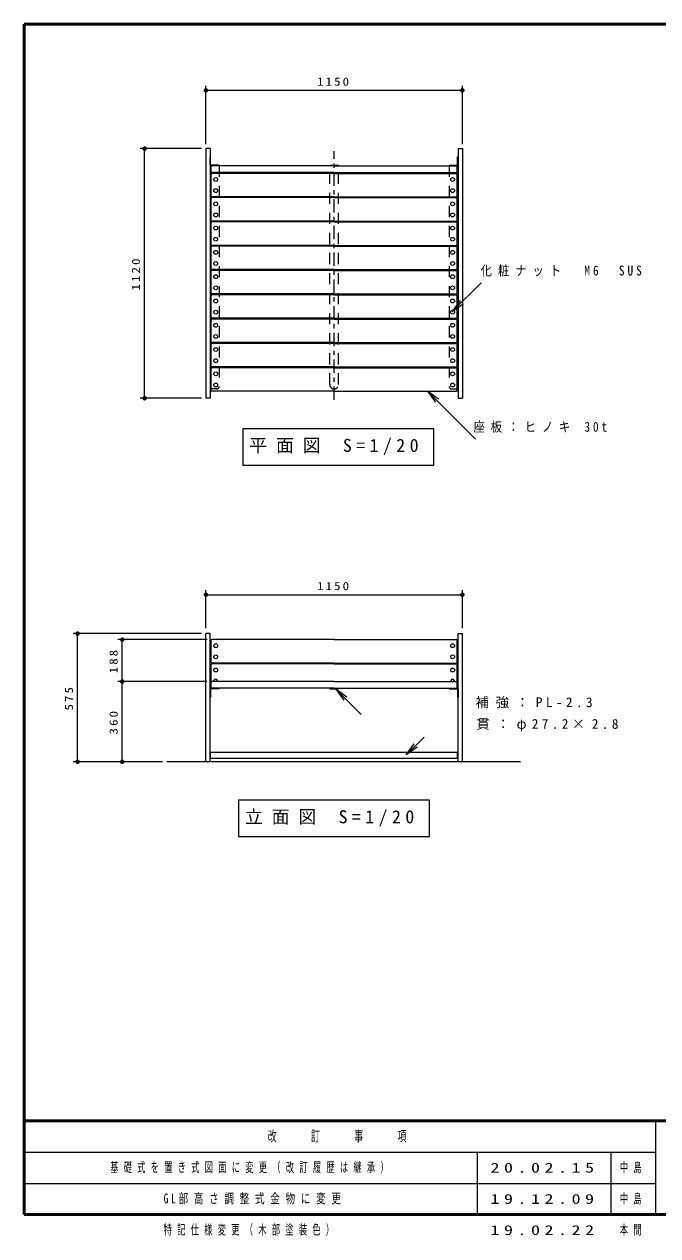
# Model space of a CAD drawing. Units: millimetres on the paper, scale 1:20. Extents: x -385 to 0, y -5 to 267.
# Drawn here: x -385 to -243, y -4.7 to 267 of the extents above; entities that cross this region are included whole.
import ezdxf

# ---------------------------------------------------------------- set-up
doc = ezdxf.new("R2010")
doc.units = ezdxf.units.MM
doc.linetypes.add('USER1', pattern=[4.5, 2.5, -2])
doc.linetypes.add('USER2', pattern=[6, 3, -1, 1, -1])
doc.layers.add('1_20', color=7, linetype='Continuous', lineweight=13)
doc.layers.add('NAKAMURA図枠', color=7, linetype='Continuous', lineweight=13)
doc.layers.add('図面情報', color=7, linetype='Continuous')
doc.styles.add('ＭＳ ゴシック', font='')
doc.styles.get('ＭＳ ゴシック').set_extended_font_data('MS Gothic')

# ---------------------------------------------------------------- blocks, each defined once
blk = doc.blocks.new('filled_dot')
at = {"color": 0, "linetype": 'Continuous', "lineweight": -2, "const_width": 1.25}
blk.add_lwpolyline([(-0.625, 0, 1), (0.625, 0, 1)], format="xyb", close=True, dxfattribs=at)
blk = doc.blocks.new('open_arrow')
at = {"color": 0, "linetype": 'Continuous', "lineweight": -2}
blk.add_lwpolyline([(7.5, 1.25), (0, 0), (7.5, -1.25)], dxfattribs=at)

msp = doc.modelspace()

# ---------------------------------------------------------------- linework, layer by layer
at = {"layer": '1_20'}
for p, q in [((-344.288, 240.1), (-344.288, 253.178)), ((-286.788, 240.1), (-286.788, 253.178)), ((-344.288, 252.178), (-286.788, 252.178)), ((-345.288, 239.1), (-359.025, 239.1)), ((-358.025, 183.1), (-358.025, 239.1)), ((-289.069, 202.537), (-282.588, 208.981)), ((-345.288, 183.1), (-359.025, 183.1)), ((-294.584, 184.7), (-283.817, 173.933)), ((-335.97, 176.25), (-335.97, 168.116)), ((-293.17, 176.25), (-335.97, 176.25)), ((-293.17, 168.116), (-293.17, 176.25)), ((-335.97, 168.116), (-293.17, 168.116)), ((-344.288, 131.523), (-344.288, 140.041)), ((-344.288, 139.041), (-286.788, 139.041)), ((-286.788, 131.523), (-286.788, 140.041)), ((-345.288, 130.323), (-374.038, 130.323)), ((-373.038, 101.573), (-373.038, 130.323)), ((-343.988, 128.973), (-364.038, 128.973)), ((-363.038, 119.573), (-363.038, 128.973)), ((-344.038, 119.573), (-364.038, 119.573)), ((-363.038, 101.573), (-363.038, 119.573)), ((-315.162, 117.84), (-309.465, 112.142)), ((-295.356, 107.119), (-299.368, 103.107)), ((-299.368, 103.107), (-297.6, 105.581)), ((-299.368, 103.107), (-297.247, 105.228)), ((-296.893, 104.874), (-299.368, 103.107)), ((-354.038, 101.573), (-374.038, 101.573)), ((-336.938, 92.946), (-336.938, 84.813)), ((-294.138, 92.946), (-336.938, 92.946)), ((-294.138, 84.813), (-294.138, 92.946)), ((-336.938, 84.813), (-294.138, 84.813))]:
    msp.add_line(p, q, dxfattribs=at)
at = {"layer": '1_20', "color": 4, "lineweight": 25}
for p, q in [((-343.338, 239.1), (-344.288, 239.1)), ((-344.288, 239.1), (-344.288, 183.1)), ((-343.338, 239.1), (-343.338, 183.1)), ((-287.738, 239.1), (-287.738, 183.1)), ((-287.738, 239.1), (-286.788, 239.1)), ((-286.788, 239.1), (-286.788, 183.1)), ((-343.338, 183.1), (-344.288, 183.1)), ((-287.738, 183.1), (-286.788, 183.1))]:
    msp.add_line(p, q, dxfattribs=at)
at = {"layer": '1_20', "lineweight": 25}
for p, q in [((-343.338, 237.25), (-343.223, 237.25)), ((-343.338, 235.365), (-343.338, 237.25)), ((-343.223, 236.5), (-343.338, 236.5)), ((-343.223, 235.365), (-343.223, 237.25)), ((-287.853, 235.365), (-287.853, 237.25)), ((-287.738, 237.25), (-287.853, 237.25)), ((-287.853, 236.5), (-287.738, 236.5)), ((-287.738, 235.365), (-287.738, 237.25)), ((-343.223, 236), (-343.338, 236)), ((-341.338, 235.365), (-343.223, 235.365)), ((-341.338, 235.25), (-343.223, 235.25)), ((-342.288, 235.25), (-342.288, 235.365)), ((-341.888, 235.25), (-341.888, 235.365)), ((-341.338, 235.365), (-341.338, 235.25)), ((-289.738, 235.365), (-287.853, 235.365)), ((-289.738, 235.365), (-289.738, 235.25)), ((-289.738, 235.25), (-287.853, 235.25)), ((-289.188, 235.25), (-289.188, 235.365)), ((-288.788, 235.25), (-288.788, 235.365)), ((-287.853, 236), (-287.738, 236)), ((-343.338, 117.958), (-343.338, 116.073)), ((-343.223, 117.323), (-343.338, 117.323)), ((-341.338, 118.073), (-343.223, 118.073)), ((-341.338, 117.958), (-343.223, 117.958)), ((-343.223, 117.958), (-343.223, 116.073)), ((-342.288, 118.073), (-342.288, 117.958)), ((-341.888, 118.073), (-341.888, 117.958)), ((-341.338, 117.958), (-341.338, 118.073)), ((-289.738, 117.958), (-289.738, 118.073)), ((-289.738, 118.073), (-287.853, 118.073)), ((-289.738, 117.958), (-287.853, 117.958)), ((-289.188, 118.073), (-289.188, 117.958)), ((-288.788, 118.073), (-288.788, 117.958)), ((-287.853, 117.958), (-287.853, 116.073)), ((-287.853, 117.323), (-287.738, 117.323)), ((-287.738, 117.958), (-287.738, 116.073)), ((-343.223, 116.823), (-343.338, 116.823)), ((-343.338, 116.073), (-343.223, 116.073)), ((-287.853, 116.823), (-287.738, 116.823)), ((-287.738, 116.073), (-287.853, 116.073)), ((-343.338, 101.573), (-353.038, 101.573)), ((-287.963, 101.573), (-343.113, 101.573)), ((-273.802, 101.573), (-287.738, 101.573))]:
    msp.add_line(p, q, dxfattribs=at)
at = {"layer": '1_20', "linetype": 'USER2'}
msp.add_line((-315.538, 182.78), (-315.538, 238.53), dxfattribs=at)
at = {"layer": '1_20', "color": 70, "lineweight": 25}
msp.add_line((-287.738, 235.48), (-287.738, 237.02), dxfattribs=at)
at = {"layer": '1_20', "color": 40, "lineweight": 25}
for p, q in [((-343.138, 233.9), (-343.138, 235.1)), ((-315.538, 235.25), (-342.988, 235.25)), ((-315.538, 233.75), (-342.988, 233.75)), ((-316.538, 235.365), (-314.538, 235.365)), ((-315.538, 235.25), (-288.088, 235.25)), ((-315.538, 233.75), (-288.088, 233.75)), ((-287.938, 233.9), (-287.938, 235.1)), ((-315.538, 119.573), (-342.988, 119.573)), ((-315.538, 119.573), (-288.088, 119.573)), ((-315.538, 118.073), (-342.988, 118.073)), ((-315.538, 118.073), (-288.088, 118.073))]:
    msp.add_line(p, q, dxfattribs=at)
at = {"layer": '1_20', "color": 2, "linetype": 'USER1'}
for p, q in [((-341.338, 235.25), (-341.338, 185.7)), ((-316.538, 186.2), (-316.538, 235.25)), ((-314.538, 186.2), (-314.538, 235.25)), ((-289.738, 235.25), (-289.738, 185.7)), ((-341.838, 185.2), (-343.338, 185.2)), ((-289.238, 185.2), (-287.738, 185.2))]:
    msp.add_line(p, q, dxfattribs=at)
at = {"layer": '1_20', "color": 2, "lineweight": 25}
for p, q in [((-316.538, 235.25), (-316.538, 235.365)), ((-314.538, 235.25), (-314.538, 235.365)), ((-343.338, 128.723), (-343.138, 128.723)), ((-287.738, 128.723), (-287.938, 128.723)), ((-341.338, 123.523), (-341.338, 123.723)), ((-289.738, 123.523), (-289.738, 123.723)), ((-316.538, 118.073), (-316.538, 117.958)), ((-316.538, 117.958), (-314.538, 117.958)), ((-314.538, 118.073), (-314.538, 117.958)), ((-343.338, 102.323), (-343.338, 103.823)), ((-343.223, 103.823), (-343.338, 103.823)), ((-343.223, 102.323), (-343.223, 103.823)), ((-343.223, 103.753), (-287.853, 103.753)), ((-287.853, 103.823), (-287.738, 103.823)), ((-287.853, 102.323), (-287.853, 103.823)), ((-287.738, 102.323), (-287.738, 103.823)), ((-343.223, 102.323), (-343.338, 102.323)), ((-343.223, 102.393), (-287.853, 102.393)), ((-287.853, 102.323), (-287.738, 102.323))]:
    msp.add_line(p, q, dxfattribs=at)
at = {"layer": '1_20', "color": 20, "lineweight": 25}
for p, q in [((-343.138, 228.45), (-343.138, 233.4)), ((-315.538, 233.55), (-342.988, 233.55)), ((-315.538, 233.55), (-288.088, 233.55)), ((-287.938, 228.45), (-287.938, 233.4)), ((-315.538, 228.3), (-342.988, 228.3)), ((-315.538, 228.3), (-288.088, 228.3)), ((-343.138, 223), (-343.138, 227.95)), ((-315.538, 228.1), (-342.988, 228.1)), ((-315.538, 228.1), (-288.088, 228.1)), ((-287.938, 223), (-287.938, 227.95)), ((-315.538, 222.85), (-342.988, 222.85)), ((-315.538, 222.85), (-288.088, 222.85)), ((-343.138, 217.55), (-343.138, 222.5)), ((-315.538, 222.65), (-342.988, 222.65)), ((-315.538, 222.65), (-288.088, 222.65)), ((-287.938, 217.55), (-287.938, 222.5)), ((-315.538, 217.4), (-342.988, 217.4)), ((-315.538, 217.4), (-288.088, 217.4)), ((-343.138, 212.1), (-343.138, 217.05)), ((-315.538, 217.2), (-342.988, 217.2)), ((-315.538, 217.2), (-288.088, 217.2)), ((-287.938, 212.1), (-287.938, 217.05)), ((-343.138, 206.65), (-343.138, 211.6)), ((-315.538, 211.95), (-342.988, 211.95)), ((-315.538, 211.75), (-342.988, 211.75)), ((-315.538, 211.95), (-288.088, 211.95)), ((-315.538, 211.75), (-288.088, 211.75)), ((-287.938, 206.65), (-287.938, 211.6)), ((-343.138, 201.2), (-343.138, 206.15)), ((-315.538, 206.5), (-342.988, 206.5)), ((-315.538, 206.3), (-342.988, 206.3)), ((-315.538, 206.5), (-288.088, 206.5)), ((-315.538, 206.3), (-288.088, 206.3)), ((-287.938, 201.2), (-287.938, 206.15)), ((-343.138, 195.75), (-343.138, 200.7)), ((-315.538, 201.05), (-342.988, 201.05)), ((-315.538, 200.85), (-342.988, 200.85)), ((-315.538, 201.05), (-288.088, 201.05)), ((-315.538, 200.85), (-288.088, 200.85)), ((-287.938, 195.75), (-287.938, 200.7)), ((-343.138, 190.3), (-343.138, 195.25)), ((-315.538, 195.6), (-342.988, 195.6)), ((-315.538, 195.4), (-342.988, 195.4)), ((-315.538, 195.6), (-288.088, 195.6)), ((-315.538, 195.4), (-288.088, 195.4)), ((-287.938, 190.3), (-287.938, 195.25)), ((-343.138, 184.85), (-343.138, 189.8)), ((-315.538, 190.15), (-342.988, 190.15)), ((-315.538, 189.95), (-342.988, 189.95)), ((-315.538, 190.15), (-288.088, 190.15)), ((-315.538, 189.95), (-288.088, 189.95)), ((-287.938, 184.85), (-287.938, 189.8)), ((-315.538, 184.7), (-342.988, 184.7)), ((-315.538, 184.7), (-288.088, 184.7)), ((-343.138, 123.873), (-343.138, 128.823)), ((-315.538, 128.973), (-342.988, 128.973)), ((-315.538, 128.973), (-288.088, 128.973)), ((-287.938, 123.873), (-287.938, 128.823)), ((-343.138, 118.223), (-343.138, 123.373)), ((-315.538, 123.723), (-342.988, 123.723)), ((-315.538, 123.523), (-342.988, 123.523)), ((-315.538, 123.723), (-288.088, 123.723)), ((-315.538, 123.523), (-288.088, 123.523)), ((-287.938, 118.223), (-287.938, 123.373))]:
    msp.add_line(p, q, dxfattribs=at)
at = {"layer": '1_20', "color": 1, "lineweight": 25}
for p, q in [((-344.288, 101.823), (-344.288, 130.323)), ((-343.338, 130.323), (-344.288, 130.323)), ((-343.338, 101.573), (-343.338, 130.323)), ((-287.738, 130.323), (-286.788, 130.323)), ((-287.738, 101.573), (-287.738, 130.323)), ((-286.788, 101.823), (-286.788, 130.323)), ((-344.038, 101.573), (-343.963, 101.573)), ((-287.038, 101.573), (-287.113, 101.573))]:
    msp.add_line(p, q, dxfattribs=at)
at = {"layer": '1_20'}
for centre in [(-342.088, 232.175), (-288.988, 232.175), (-342.088, 229.675), (-288.988, 229.675), (-342.088, 226.725), (-288.988, 226.725), (-342.088, 224.225), (-288.988, 224.225), (-342.088, 221.275), (-288.988, 221.275), (-342.088, 218.775), (-288.988, 218.775), (-342.088, 215.825), (-288.988, 215.825), (-342.088, 213.325), (-288.988, 213.325), (-342.088, 210.375), (-288.988, 210.375), (-342.088, 207.875), (-288.988, 207.875), (-342.088, 204.925), (-288.988, 204.925), (-342.088, 202.425), (-288.988, 202.425), (-342.088, 199.475), (-288.988, 199.475), (-342.088, 196.975), (-288.988, 196.975), (-342.088, 194.025), (-288.988, 194.025), (-342.088, 191.525), (-288.988, 191.525), (-342.088, 188.575), (-288.988, 188.575), (-342.088, 186.075), (-288.988, 186.075), (-342.088, 127.598), (-288.988, 127.598), (-342.088, 125.098), (-288.988, 125.098), (-342.088, 122.148), (-288.988, 122.148)]:
    msp.add_circle(centre, 0.425, dxfattribs=at)
at = {"layer": '1_20', "lineweight": 25}
for centre, start, end in [((-343.223, 235.365), 180, 270), ((-287.853, 235.365), 270, 0), ((-343.223, 117.958), 90, 180), ((-287.853, 117.958), 0, 90)]:
    msp.add_arc(centre, 0.115, start, end, dxfattribs=at)
at = {"layer": '1_20', "color": 40, "lineweight": 25}
for centre, start, end in [((-342.988, 235.1), 90, 180), ((-342.988, 233.9), 180, 270), ((-288.088, 235.1), 0, 90), ((-288.088, 233.9), 270, 0), ((-342.988, 119.423), 90, 180), ((-288.088, 119.423), 0, 90)]:
    msp.add_arc(centre, 0.15, start, end, dxfattribs=at)
at = {"layer": '1_20', "color": 20, "lineweight": 25}
for centre, start, end in [((-342.988, 233.4), 90, 180), ((-288.088, 233.4), 0, 90), ((-342.988, 228.45), 180, 270), ((-288.088, 228.45), 270, 0), ((-342.988, 227.95), 90, 180), ((-288.088, 227.95), 0, 90), ((-342.988, 223), 180, 270), ((-288.088, 223), 270, 0), ((-342.988, 222.5), 90, 180), ((-288.088, 222.5), 0, 90), ((-342.988, 217.55), 180, 270), ((-288.088, 217.55), 270, 0), ((-342.988, 217.05), 90, 180), ((-288.088, 217.05), 0, 90), ((-342.988, 212.1), 180, 270), ((-288.088, 212.1), 270, 0), ((-342.988, 211.6), 90, 180), ((-288.088, 211.6), 0, 90), ((-342.988, 206.65), 180, 270), ((-288.088, 206.65), 270, 0), ((-342.988, 206.15), 90, 180), ((-288.088, 206.15), 0, 90), ((-342.988, 201.2), 180, 270), ((-288.088, 201.2), 270, 0), ((-342.988, 200.7), 90, 180), ((-288.088, 200.7), 0, 90), ((-342.988, 195.75), 180, 270), ((-288.088, 195.75), 270, 0), ((-342.988, 195.25), 90, 180), ((-288.088, 195.25), 0, 90), ((-342.988, 190.3), 180, 270), ((-288.088, 190.3), 270, 0), ((-342.988, 189.8), 90, 180), ((-288.088, 189.8), 0, 90), ((-342.988, 184.85), 180, 270), ((-288.088, 184.85), 270, 0), ((-342.988, 128.823), 90, 180), ((-288.088, 128.823), 0, 90), ((-342.988, 123.873), 180, 270), ((-342.988, 123.373), 90, 180), ((-288.088, 123.873), 270, 0), ((-288.088, 123.373), 0, 90), ((-342.988, 118.223), 180, 270), ((-288.088, 118.223), 270, 0)]:
    msp.add_arc(centre, 0.15, start, end, dxfattribs=at)
at = {"layer": '1_20', "color": 2, "linetype": 'USER1'}
for centre, radius, start, end in [((-343.108, 212.43), 0.23, 262.50528, 270), ((-287.968, 212.43), 0.23, 270, 277.49472), ((-341.838, 185.7), 0.5, 270, 0), ((-315.538, 186.2), 1, 180, 0), ((-289.238, 185.7), 0.5, 180, 270)]:
    msp.add_arc(centre, radius, start, end, dxfattribs=at)
at = {"layer": '1_20'}
for centre in [(-342.088, 119.648), (-288.988, 119.648)]:
    msp.add_arc(centre, 0.425, 349.83575, 190.16425, dxfattribs=at)
at = {"layer": '1_20', "color": 1, "lineweight": 25}
for centre, start, end in [((-344.038, 101.823), 180, 270), ((-287.038, 101.823), 270, 0)]:
    msp.add_arc(centre, 0.25, start, end, dxfattribs=at)
at = {"layer": 'NAKAMURA図枠', "lineweight": 50}
for p, q in [((-385, 267), (-385, 0)), ((0, 267), (-385, 267)), ((-385, 21), (0, 21)), ((-385, 0), (0, 0))]:
    msp.add_line(p, q, dxfattribs=at)
at = {"layer": 'NAKAMURA図枠', "color": 211, "lineweight": 25}
msp.add_line((-243.5, 21), (-243.5, 0), dxfattribs=at)
at = {"layer": 'NAKAMURA図枠'}
for p, q in [((-385, 14), (-243.5, 14)), ((-283.5, 14), (-283.5, 0)), ((-253.5, 14), (-253.5, 0)), ((-385, 7), (-243.5, 7))]:
    msp.add_line(p, q, dxfattribs=at)

# ---------------------------------------------------------------- block references
at = {"layer": '1_20', "xscale": 0.4, "yscale": 0.4}
for p in [(-344.288, 252.178), (-344.288, 139.041)]:
    msp.add_blockref('filled_dot', p, dxfattribs=at)
at = {"layer": '1_20'}
for name, p, xscale, yscale, rotation in [('filled_dot', (-286.788, 252.178), 0.4, 0.4, 180), ('filled_dot', (-358.025, 239.1), 0.4, 0.4, 270), ('open_arrow', (-289.069, 202.537), 0.4, 0.4, 44.8), ('open_arrow', (-294.584, 184.7), 0.4, 0.4, 315), ('filled_dot', (-358.025, 183.1), 0.4, 0.4, 90), ('filled_dot', (-286.788, 139.041), 0.4, 0.4, 180), ('filled_dot', (-373.038, 130.323), 0.4, 0.4, 270), ('filled_dot', (-363.038, 128.973), 0.4, 0.4, 270), ('filled_dot', (-363.038, 119.573), 0.4, 0.4, 90), ('filled_dot', (-363.038, 119.573), 0.4, 0.4, 270), ('open_arrow', (-315.162, 117.84), 0.4, 0.4, 315), ('open_arrow', (-295.356, 107.119), 0.001, 0.001, 225), ('filled_dot', (-373.038, 101.573), 0.4, 0.4, 90), ('filled_dot', (-363.038, 101.573), 0.4, 0.4, 90)]:
    msp.add_blockref(name, p, dxfattribs=dict(at, xscale=xscale, yscale=yscale, rotation=rotation))

# ---------------------------------------------------------------- texts
at = {"layer": '1_20', "style": 'ＭＳ ゴシック'}
for s, insert, char_height, attachment_point in [('\\T1.33;\\W1.15;1150', (-315.538, 253.178), 1.833, 8), ('\\T1.52;\\W0.85;化粧ナット\u3000M6\u3000SUS', (-282.711, 211.631), 2.199, 4), ('\\T1.5;\\W0.85;座板：ヒノキ\\~30t', (-284.288, 176.583), 2.199, 4), ('\\T1.5;平面図\\~S=1/20', (-334.57, 172.183), 2.933, 4), ('\\T1.33;\\W1.15;1150', (-315.538, 140.041), 1.833, 8), ('\\T1.5;補強：PL-2.3', (-283.823, 114.792), 2.199, 4), ('\\T1.5;貫：φ27.2×2.8', (-283.658, 109.769), 2.199, 4), ('\\T1.5;立面図\\~S=1/20', (-335.538, 88.879), 2.933, 4)]:
    msp.add_mtext(s, dxfattribs=dict(at, insert=insert, char_height=char_height, attachment_point=attachment_point))
at = {"layer": '1_20', "char_height": 1.833, "attachment_point": 8, "rotation": 90, "style": 'ＭＳ ゴシック'}
for s, insert in [('\\T1.33;\\W1.15;1120', (-359.025, 211.1)), ('\\T1.33;\\W1.15;188', (-364.038, 124.273)), ('\\T1.33;\\W1.15;575', (-374.038, 115.948)), ('\\T1.33;\\W1.15;360', (-364.038, 110.573))]:
    msp.add_mtext(s, dxfattribs=dict(at, insert=insert))
at = {"layer": 'NAKAMURA図枠', "color": 4, "insert": (-314.25, 17.5), "char_height": 2.346, "attachment_point": 5, "style": 'ＭＳ ゴシック'}
msp.add_mtext('\\T1.64;\\W0.6;改\u3000\u3000訂\u3000\u3000事\u3000\u3000項', dxfattribs=at)
at = {"layer": '図面情報', "char_height": 2.199, "attachment_point": 4, "style": 'ＭＳ ゴシック'}
for s, insert in [('\\T1.64;\\W0.6;基礎式を置き式図面に変更（改訂履歴は継承）', (-365.75, 10.5)), ('\\T1.5;\\W1.35;20.02.15', (-280.5, 10.5)), ('\\T1.64;\\W0.6;中島', (-251.5, 10.5)), ('\\T1.59;\\W0.7;GL部高さ調整式金物に変更', (-353.75, 3.5)), ('\\T1.5;\\W1.35;19.12.09', (-280.5, 3.5)), ('\\T1.64;\\W0.6;中島', (-251.5, 3.5)), ('\\T1.64;\\W0.6;特記仕様変更（木部塗装色）', (-353.75, -3.5)), ('\\T1.5;\\W1.35;19.02.22', (-280.5, -3.5)), ('\\T1.64;\\W0.6;本間', (-251.5, -3.5))]:
    msp.add_mtext(s, dxfattribs=dict(at, insert=insert))

doc.saveas('drawing.dxf')
